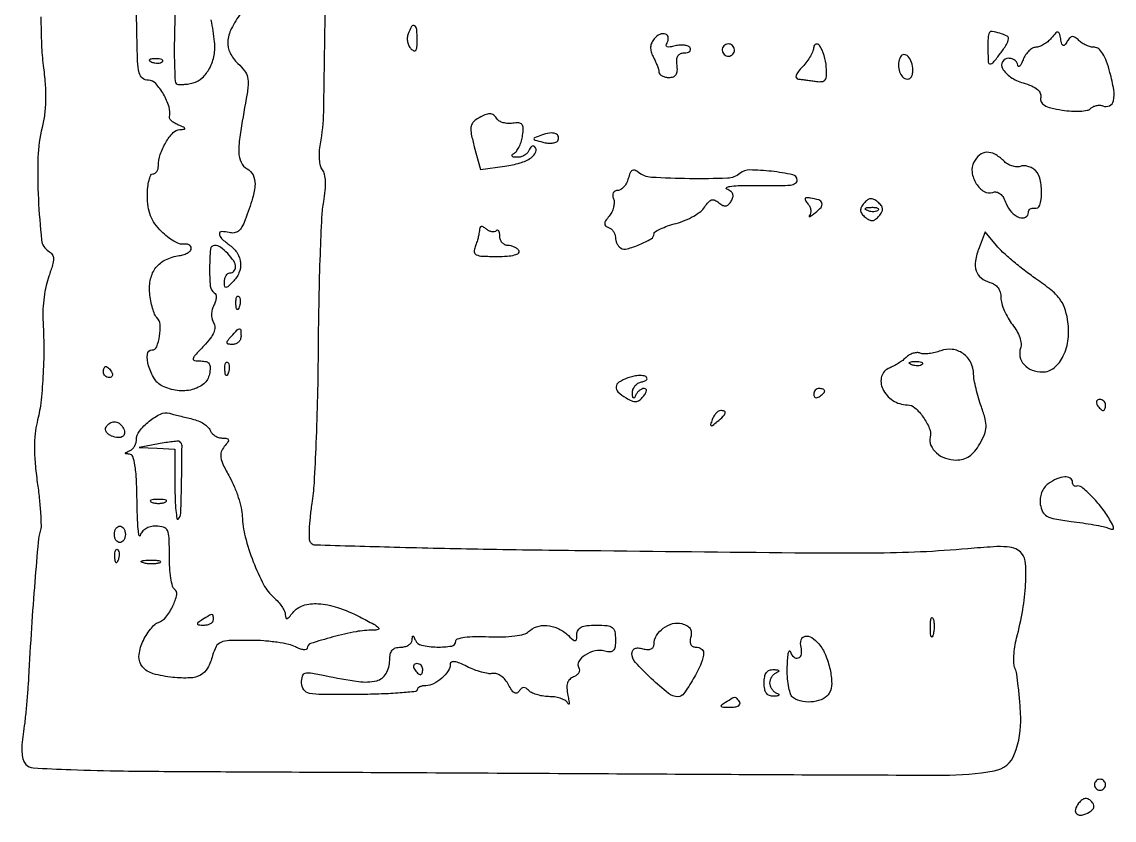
# Model space of a CAD drawing. Extents: x 0 to 5034, y 0 to 2560.
# Drawn here: x 3853.2 to 4051.6, y 1785.6 to 1930.6 of the extents above; entities that cross this region are included whole.
import ezdxf

# ---------------------------------------------------------------- set-up
doc = ezdxf.new("R2010")
doc.units = 0

msp = doc.modelspace()

# ---------------------------------------------------------------- linework, layer by layer
for points in [[(3856.672162, 1931.557037, 0.010088), (3856.761008, 1926.462877, 0.024252), (3857.085461, 1922.704249, -0.015604), (3857.428078, 1919.402489, -0.022639), (3857.50695, 1916.473596, -0.025361), (3857.324797, 1913.840088, -0.031737), (3856.87863, 1911.432275, 0.053884), (3856.11952, 1906.006675, 0.020818), (3856.197753, 1898.400232, 0.013472), (3856.784348, 1890.976932, 0.231883), (3858.045724, 1888.971741, -0.103828), (3858.700172, 1888.34911, -0.148695), (3858.941516, 1887.590895, -0.076581), (3858.781826, 1886.457096, -0.013548), (3858.10471, 1884.413024, 0.033012), (3857.610427, 1882.7004, 0.019267), (3857.235159, 1880.595728, 0.019211), (3857.020974, 1878.450269, 0.030674), (3857.021422, 1876.608404, -0.015208), (3857.183689, 1871.402283, -0.014361), (3857.035185, 1866.095216, -0.01492), (3856.620761, 1861.317974, -0.036466), (3855.956913, 1857.852542, 0.042847), (3855.593435, 1855.814934, 0.023883), (3855.484664, 1853.294532, 0.020549), (3855.620055, 1850.335341, 0.013519), (3856.007384, 1846.947933, -0.008833), (3856.366004, 1844.052274, -0.011047), (3856.591736, 1841.353925, -0.009377), (3856.688007, 1839.096214, -0.079958), (3856.551339, 1838.095391, 0.051673), (3856.164832, 1836.107528, 0.002155), (3855.554526, 1828.899839, 0.003816), (3854.946383, 1820.52994, 0.003049), (3854.414795, 1811.5, -0.006022), (3854.245291, 1808.885765, -0.004409), (3853.99666, 1805.988595, -0.004455), (3853.712489, 1803.248388, -0.009834), (3853.435834, 1801.163303, 0.021409), (3853.224684, 1799.229707, 0.039213), (3853.244377, 1797.645245, 0.049815), (3853.47807, 1796.432482, 0.124509), (3853.936687, 1795.663303, 0.184146), (3855.252629, 1795.073758, 0.004386), (3862.085328, 1794.744115, 0.006914), (3871.63912, 1794.499419, 0.002034), (3886.29999, 1794.386381, -0.000279), (3902.158438, 1794.319785, -0.000095), (3925.185536, 1794.205866, -0.000094), (3950.613798, 1794.070431, -0.000109), (3974.863537, 1793.93141, 0.000947), (4020.506629, 1793.746208, 0.043852), (4029.798504, 1794.542452, 0.264259), (4033.493924, 1797.591407, 0.102536), (4034.588129, 1804.376215, 0.008067), (4034.415333, 1807.224349, 0.009748), (4034.157972, 1809.890661, 0.008542), (4033.86033, 1812.118683, 0.063487), (4033.568827, 1813.145185, -0.088123), (4033.36286, 1814.034036, -0.02591), (4033.362714, 1815.439449, -0.025145), (4033.527403, 1817.04868, -0.024603), (4033.85346, 1818.645185, 0.019831), (4034.955574, 1823.790717, 0.02827), (4035.490835, 1828.432024, 0.029815), (4035.485909, 1832.166837, 0.154524), (4034.753566, 1834.068771, 0.130324), (4033.706185, 1834.84442, 0.07397), (4032.160297, 1835.207315, 0.03641), (4029.652436, 1835.23268, 0.006576), (4025, 1834.879223, -0.01075), (4016.409529, 1834.298671, -0.010117), (4007.626343, 1834.072505, -0.003861), (3993.587061, 1834.103548, -0.0003), (3956.025034, 1834.499166, -0.001533), (3936.997872, 1834.769309, -0.002492), (3920.84272, 1835.128764, -0.000358), (3906.519388, 1835.529157, -0.191474), (3905.730938, 1835.869062, -0.189552), (3905.457032, 1836.497993, -0.01543), (3905.447468, 1838.329307, -0.019032), (3905.591055, 1840.580517, -0.013443), (3905.916199, 1843.094096, 0.024649), (3906.315809, 1846.841441, 0.004102), (3906.668956, 1854.080766, 0.004491), (3906.938114, 1862.607468, 0.003964), (3907.068355, 1871.5, -0.003253), (3907.184098, 1880.253549, -0.004092), (3907.410374, 1888.358613, -0.003283), (3907.700258, 1895.149724, -0.032202), (3908.025175, 1897.997407, 0.020064), (3908.298862, 1899.969962, 0.034089), (3908.348132, 1901.634465, 0.041352), (3908.18987, 1902.933671, 0.122824), (3907.803768, 1903.736445, -0.115569), (3907.446291, 1904.453263, -0.038028), (3907.261481, 1905.624736, -0.035136), (3907.247301, 1907.014163, -0.031362), (3907.424016, 1908.446665, 0.042338), (3908.011703, 1914.256011, 0.000405), (3908.666041, 1956.790442, 0.001382)], [(3892.972493, 1932.176665, 0.041971), (3891.233749, 1929.358099, 0.102981), (3890.602378, 1927.018783, 0.130336), (3891.019258, 1924.971051, 0.089377), (3892.439515, 1923.056823, -0.042052), (3893.634082, 1921.728824, -0.103805), (3894.1914, 1920.549997, -0.083259), (3894.291865, 1919.088365, -0.020687), (3893.958714, 1916.704891, 0.005632), (3892.827973, 1910.07716, 0.042534), (3892.597447, 1906.911864, 0.106939), (3893.012558, 1905.10136, 0.161622), (3894.115953, 1903.937944, -0.158814), (3895.191919, 1902.815821, -0.122405), (3895.540589, 1901.145651, -0.064762), (3895.113935, 1898.616723, -0.016487), (3893.765664, 1894.673393, -0.035714), (3893.164511, 1893.375711, -0.097567), (3892.516174, 1892.605562, -0.134464), (3891.760246, 1892.277713, -0.099747), (3890.846948, 1892.329773, 0.061425), (3889.481847, 1892.512525, 0.436649), (3889.072923, 1892.080376, 0.194161), (3889.482665, 1891.230301, 0.028401), (3891, 1890, -0.097091), (3892.351582, 1888.557, -0.121592), (3892.921732, 1886.819802, -0.120849), (3892.619405, 1885.008685, -0.095152), (3891.5, 1883.357143, -0.010352), (3890.604089, 1882.49758, -0.200518), (3890.25, 1882.369048, -0.371025), (3890.044172, 1882.563952, -0.025528), (3890, 1883.428571, -0.061768), (3890.074515, 1884.02945, -0.080164), (3890.29375, 1884.538393, -0.09778), (3890.618614, 1884.879052, -0.154765), (3891, 1885, 0.106313), (3891.381541, 1885.082053, 0.099376), (3891.70625, 1885.314732, 0.096076), (3891.923923, 1885.662416, 0.09221), (3892, 1886.071429, 0.146869), (3891.669337, 1887.172857, 0.046141), (3890.581495, 1888.530487, 0.046004), (3889.270124, 1889.660191, 0.156041), (3888.207792, 1890, 0.38631), (3887.466843, 1889.327108, 0.022052), (3887.292225, 1885.978661, 0.023228), (3887.422977, 1882.579257, 0.237397), (3888.139068, 1881.414051, -0.178445), (3888.40233, 1881.077663, -0.085229), (3888.480501, 1880.526277, -0.067198), (3888.368357, 1879.846119, -0.048487), (3888.07248, 1879.13543, 0.060487), (3887.761833, 1878.335862, 0.058931), (3887.647922, 1877.478023, 0.061589), (3887.737812, 1876.654578, 0.080629), (3888.027047, 1875.956238, -0.138791), (3888.259943, 1875.139415, -0.099943), (3888.07312, 1874.204784, -0.066191), (3887.428153, 1873.100717, -0.025779), (3886.27018, 1871.76012, 0.005757), (3884.63317, 1870.011585, 0.13285), (3884.322209, 1869.409592, 0.433056), (3884.54723, 1869.083975, 0.037204), (3885.674237, 1869, -0.057241), (3886.67945, 1868.884543, -0.191615), (3887.214048, 1868.513003, -0.158376), (3887.406234, 1867.820357, -0.036365), (3887.263709, 1866.599172, -0.174391), (3886.240341, 1864.869229, -0.111434), (3884.134747, 1863.801394, -0.093036), (3881.420058, 1863.633261, -0.084328), (3878.726126, 1864.44286, -0.141563), (3877.270775, 1865.775614, -0.066288), (3876.230071, 1868.1332, -0.087096), (3875.999082, 1870.232965, -0.395536), (3876.817001, 1871, 0.304495), (3877.685757, 1871.58313, 0.059123), (3878.21698, 1873.499702, 0.056643), (3878.299729, 1875.614373, 0.179735), (3877.719456, 1876.880544, -0.100123), (3877.319334, 1877.483579, -0.02577), (3876.933524, 1878.59289, -0.02518), (3876.616404, 1879.930221, -0.023251), (3876.425051, 1881.3287, -0.075942), (3876.586423, 1883.923905, -0.113508), (3877.549902, 1885.971828, -0.113646), (3879.310163, 1887.391456, -0.076258), (3881.789611, 1888.158825, 0.041377), (3882.658426, 1888.362828, 0.059394), (3883.37575, 1888.69353, 0.076562), (3883.845696, 1889.092145, 0.207743), (3883.974034, 1889.5, 0.14176), (3883.8278, 1889.859381, 0.111683), (3883.499714, 1890.124834, 0.093762), (3883.035383, 1890.253761, 0.071281), (3882.507039, 1890.222839, -0.145758), (3881.812671, 1890.284587, -0.037511), (3880.789557, 1890.782799, -0.034945), (3879.657492, 1891.553978, -0.029391), (3878.572616, 1892.518293, -0.041711), (3877.361974, 1893.949725, -0.060877), (3876.575273, 1895.399928, -0.058586), (3876.14207, 1897.038885, -0.035357), (3876, 1899.045455, -0.023873), (3876.072401, 1900.560961, -0.03807), (3876.29375, 1901.838352, -0.04452), (3876.613001, 1902.750537, -0.294375), (3877, 1903, 0.143794), (3877.381342, 1903.111985, 0.09951), (3877.70625, 1903.426803, 0.083941), (3877.925179, 1903.897553, 0.067055), (3878, 1904.452947, -0.081347), (3878.338328, 1906.518714, -0.052314), (3879.350808, 1908.731005, -0.053828), (3880.66851, 1910.496053, -0.196928), (3881.910515, 1911.070285, 0.01422), (3882.717296, 1911.128983, 0.470362), (3882.812579, 1911.271162, 0.222872), (3882.642785, 1911.461862, 0.007343), (3881.676, 1911.859329, -0.036097), (3880.989484, 1912.188869, -0.050267), (3880.435161, 1912.584727, -0.061465), (3880.079535, 1912.984177, -0.207604), (3880.013226, 1913.31945, 0.129493), (3879.932273, 1915.182852, 0.055322), (3878.926917, 1917.486515, 0.055811), (3877.512604, 1919.411935, 0.209421), (3876.170156, 1920, -0.178216), (3875.131704, 1920.382278, -0.157662), (3874.524115, 1921.367543, -0.050533), (3874.229471, 1923.475728, -0.005213), (3874.091483, 1928.5), (3873.946693, 1937)], [(3881.102772, 1937), (3880.914766, 1928.469953, 0.005799), (3880.88025, 1925.163349, 0.00884), (3880.934332, 1922.293263, 0.004183), (3881.042932, 1919.875449, 0.185108), (3881.245381, 1919.421285, 0.177848), (3881.598352, 1919.257958, 0.029912), (3882.355239, 1919.241636, 0.02952), (3883.288094, 1919.33266, 0.022407), (3884.295343, 1919.53799, 0.128698), (3885.973008, 1920.458632, 0.083177), (3887.315839, 1922.236299, 0.075264), (3888.108568, 1924.545216, 0.073928), (3888.189338, 1927, 0.01579), (3887.605384, 1930.96372, 0.05842)]]:
    msp.add_lwpolyline(points, format="xyb")
for points in [[(3923.335833, 1928.432783, 0.078522), (3923.190333, 1927.749087, 0.061901), (3923.24385, 1926.99318, 0.06262), (3923.478836, 1926.282667, 0.085436), (3923.867217, 1925.732783, 0.085285), (3924.399692, 1925.356457, 0.362202), (3924.75, 1925.445878, 0.139509), (3924.9538, 1926.006563, 0.017854), (3925, 1927.3, 0.023065), (3924.911863, 1929.209636, 0.223857), (3924.511203, 1929.889246, 0.433661), (3923.980291, 1929.770123, 0.04135)], [(3968.043913, 1927.552912, 0.067957), (3967.580261, 1926.808452, 0.08923), (3967.387706, 1926.032775, 0.084586), (3967.473428, 1925.206983, 0.054853), (3967.831994, 1924.313922, -0.016523), (3968.210848, 1923.546079, -0.015534), (3968.546576, 1922.73909, -0.015715), (3968.799275, 1922.00553, -0.050551), (3968.901388, 1921.5, 0.161826), (3969.071214, 1921.118856, 0.085077), (3969.485095, 1920.796965, 0.069801), (3970.073315, 1920.580983, 0.054748), (3970.75, 1920.510946, 0.086799), (3971.525375, 1920.651575, 0.163895), (3972.015139, 1921.045594, 0.130608), (3972.233499, 1921.730413, 0.046972), (3972.187142, 1922.760946, -0.046874), (3972.141864, 1923.763081, -0.120709), (3972.346859, 1924.453091, -0.1595), (3972.801021, 1924.855798, -0.102629), (3973.496159, 1925, 0.05613), (3974.07737, 1925.065452, 0.121123), (3974.477104, 1925.266173, 0.190082), (3974.634874, 1925.562897, 0.168206), (3974.558021, 1925.90612, 0.162969), (3974.18892, 1926.21332, 0.061468), (3973.52937, 1926.380497, 0.052514), (3972.708733, 1926.397348, 0.042871), (3971.842632, 1926.248596, -0.025218), (3970.928659, 1926.058226, -0.124412), (3970.408888, 1926.106509, -0.323979), (3970.236398, 1926.356484, -0.133525), (3970.35994, 1926.773378, 0.163587), (3970.592116, 1927.768238, 0.29599), (3970.092379, 1928.398268, 0.194006), (3969.054845, 1928.337421, 0.109495)], [(4028.918758, 1928.661516, 0.106824), (4028.667939, 1927.692172, 0.01351), (4028.638943, 1925.518356, 0.007951), (4028.705236, 1923.278041, 0.400954), (4028.996219, 1923, 0.219909), (4029.637465, 1923.296363, 0.015834), (4030.888833, 1924.86527, 0.020486), (4032.019856, 1926.516189, 0.106058), (4032.395285, 1927.549955, 0.330858), (4032.134181, 1928.025626, 0.03008), (4030.793536, 1928.544999, 0.030097), (4029.401504, 1928.899385, 0.335242)], [(4040.127555, 1927.655726, -0.045008), (4039.498233, 1927.022208, -0.040509), (4038.744143, 1926.486369, -0.042827), (4037.984104, 1926.11809, -0.091658), (4037.345331, 1926, 0.132534), (4036.739498, 1925.836542, 0.061145), (4036.08401, 1925.339062, 0.054329), (4035.481702, 1924.610633, 0.050083), (4035.031162, 1923.75, -0.019179), (4034.677237, 1922.958612, -0.077688), (4034.373817, 1922.528125, -0.392017), (4034.179841, 1922.517531, -0.209872), (4034.063386, 1922.75, 0.122588), (4033.918665, 1923.226911, 0.095283), (4033.556456, 1923.632812, 0.086152), (4033.032523, 1923.90581, 0.07727), (4032.426676, 1924, 0.254541), (4031.298453, 1923.38585, 0.282608), (4031.270279, 1922.158582, 0.115197), (4032.756523, 1920.586318, 0.074968), (4035.033234, 1919.529807, -0.028052), (4036.600441, 1918.973823, -0.07374), (4037.618079, 1918.357979, -0.116276), (4038.142186, 1917.665477, -0.154591), (4038.228024, 1916.885365, 0.165514), (4038.332517, 1916.091621, 0.145993), (4038.902937, 1915.477945, 0.074531), (4040.083858, 1915.0019, 0.018961), (4042.114984, 1914.597604, 0.023398), (4043.810397, 1914.407303, 0.030098), (4045.37846, 1914.399759, 0.031441), (4046.648613, 1914.550631, 0.152237), (4047.284094, 1914.884094, -0.082506), (4047.746184, 1915.214515, -0.062374), (4048.33694, 1915.417877, -0.062253), (4048.9609, 1915.469536, -0.081345), (4049.520704, 1915.353681, 0.201734), (4050.734426, 1915.392189, 0.237362), (4051.445887, 1916.281302, 0.093606), (4051.489922, 1918.274257, 0.024196), (4050.807742, 1921.429017, 0.022218), (4050.178834, 1923.421307, 0.050495), (4049.491327, 1924.840551, 0.073984), (4048.759588, 1925.709817, 0.182845), (4047.992595, 1926, -0.064206), (4047.292164, 1926.090316, -0.039128), (4046.503093, 1926.364732, -0.038644), (4045.750539, 1926.766283, -0.054553), (4045.158359, 1927.241641, 0.040017), (4044.487084, 1927.81328, 0.175382), (4043.994148, 1927.954057, 0.190779), (4043.551153, 1927.742204, 0.048567), (4043.059636, 1927.096493, -0.028331), (4042.595342, 1926.432503, -0.318694), (4042.303586, 1926.346425, -0.247075), (4042.067332, 1926.596892, -0.019782), (4041.851277, 1927.510578, 0.018628), (4041.604338, 1928.56574, 0.314725), (4041.343736, 1928.782507, 0.233145), (4040.983826, 1928.641211, 0.011617)], [(3980.552786, 1926.08541, 0.099038), (3980.401684, 1925.679226, 0.097945), (3980.417584, 1925.244476, 0.097945), (3980.597789, 1924.848514, 0.099038), (3980.91459, 1924.552786, 0.099038), (3981.320774, 1924.401684, 0.097945), (3981.755524, 1924.417584, 0.097945), (3982.151486, 1924.597789, 0.099038), (3982.447214, 1924.91459, 0.099038), (3982.598316, 1925.320774, 0.097945), (3982.582416, 1925.755524, 0.097945), (3982.402211, 1926.151486, 0.099038), (3982.08541, 1926.447214, 0.099038), (3981.679226, 1926.598316, 0.097945), (3981.244476, 1926.582416, 0.097945), (3980.848514, 1926.402211, 0.099038)], [(3997, 1926.014451, -0.098831), (3996.864656, 1925.336416, -0.031216), (3996.407289, 1924.404996, -0.029798), (3995.754472, 1923.405198, -0.029049), (3994.982261, 1922.481118, 0.022297), (3994.166844, 1921.531676, 0.086503), (3993.801568, 1920.850862, 0.234974), (3993.861013, 1920.434192, 0.222549), (3994.232261, 1920.216895, -0.006318), (3994.856931, 1920.151551, -0.002491), (3995.715102, 1920.046468, -0.002465), (3996.641413, 1919.923712, -0.00308), (3997.5, 1919.800228, 0.064543), (3998.520209, 1919.779726, 0.218606), (3999.077737, 1920.113359, 0.144578), (3999.324632, 1920.873799, 0.024724), (3999.289802, 1922.410198, 0.055802), (3998.899343, 1924.513047, 0.067828), (3998.063716, 1926.332559, 0.336131), (3997.415761, 1926.573708, 0.330987)], [(4012.754232, 1924.266312, 0.09221), (4012.416908, 1923.095832, 0.085135), (4012.508426, 1921.847313, 0.094965), (4012.985403, 1920.813823, 0.158121), (4013.75, 1920.25, 0.155493), (4014.24152, 1920.243494, 0.154878), (4014.647085, 1920.522502, 0.10949), (4014.912535, 1921.08231, 0.056226), (4015, 1921.85765, 0.078926), (4014.777179, 1923.260444, 0.109273), (4014.132293, 1924.354226, 0.217177), (4013.377923, 1924.666671, 0.274408)], [(3876.8125, 1923.316886, 0.051402), (3877.359369, 1923.160852, 0.05415), (3877.916927, 1923.123424, 0.060344), (3878.402231, 1923.202593, 0.126455), (3878.729167, 1923.395833, 0.296942), (3878.77538, 1923.614691, 0.208169), (3878.592839, 1923.799335, 0.077125), (3878.112848, 1923.910055, 0.028489), (3877.416667, 1923.921053, 0.018894), (3876.670344, 1923.862007, 0.168741), (3876.37858, 1923.720685, 0.470617), (3876.395823, 1923.538436, 0.054073)], [(3935.882414, 1912.994004, 0.09398), (3935.095161, 1912.308784, 0.14242), (3934.757086, 1911.472656, 0.076817), (3934.822753, 1910.211775, 0.013868), (3935.366715, 1907.920603), (3936.4686, 1903.792381), (3940.930041, 1904.403889, 0.037582), (3943.675056, 1904.992829, 0.074921), (3945.684478, 1905.929114, 0.153161), (3946.538294, 1906.982286, 0.312307), (3946.308722, 1907.97104, 0.189167), (3946.0511, 1908.068987, 0.151297), (3945.766171, 1907.97743, 0.1002), (3945.493242, 1907.690179, 0.054323), (3945.279762, 1907.25, -0.105966), (3944.984708, 1906.773225, -0.069282), (3944.474888, 1906.371686, -0.065047), (3943.837173, 1906.102901, -0.069653), (3943.166667, 1906.015313, -0.026255), (3942.480986, 1906.057663, -0.21592), (3942.21908, 1906.214478, -0.36657), (3942.241313, 1906.443602, -0.050452), (3942.64694, 1906.765313, 0.10307), (3943.112377, 1907.221285, 0.039032), (3943.560678, 1908.018561, 0.036599), (3943.927157, 1908.989125, 0.036912), (3944.14694, 1910, 0.030866), (3944.250886, 1911.320004, 0.177941), (3944.02418, 1911.970555, 0.212576), (3943.459375, 1912.25346, 0.045628), (3942.33859, 1912.20215, -0.047794), (3941.463773, 1912.16589, -0.051751), (3940.62186, 1912.299599, -0.058014), (3939.933672, 1912.571928, -0.131885), (3939.529573, 1912.95215, 0.084795), (3938.903156, 1913.662405, 0.16841), (3938.205441, 1913.913273, 0.109741), (3937.286614, 1913.720185, 0.025772)], [(3947.553552, 1910.042872, 0.007616), (3946.319944, 1909.573491, 0.360495), (3946.200598, 1909.355028, 0.282141), (3946.389625, 1909.148828, 0.005764), (3947.802556, 1908.761884, 0.038882), (3948.680907, 1908.603816, 0.049274), (3949.505053, 1908.602284, 0.057746), (3950.16219, 1908.743704, 0.174202), (3950.515316, 1909.024782, 0.204813), (3950.630174, 1909.787139, 0.251405), (3950.147637, 1910.308124, 0.11947), (3949.025364, 1910.413112, 0.050997)], [(4026.082743, 1905.154606, 0.160769), (4025.758481, 1903.294468, 0.103009), (4026.520138, 1901.217685, 0.116217), (4027.95823, 1899.787646, 0.233511), (4029.513467, 1899.643542, -0.142746), (4030.19938, 1899.700487, -0.124251), (4030.851001, 1899.387339, -0.087442), (4031.445656, 1898.68297, -0.040867), (4031.961351, 1897.601655, 0.095563), (4032.918036, 1896.054725, 0.112679), (4034.334097, 1895.081848, 0.21525), (4035.469272, 1895.134643, 0.282227), (4036, 1896, -0.119704), (4036.087791, 1896.361447, -0.127248), (4036.330487, 1896.632812, -0.115445), (4036.695544, 1896.769432, -0.086941), (4037.125061, 1896.75, 0.392119), (4038.042836, 1897.286177, 0.068845), (4038.385515, 1899.448014, 0.058015), (4038.141349, 1901.979135, 0.144322), (4037.260187, 1903.596956, 0.069062), (4036.648453, 1904.059583, 0.060084), (4035.904729, 1904.364914, 0.062849), (4035.147418, 1904.474732, 0.096519), (4034.49676, 1904.360383, -0.113295), (4033.826169, 1904.265348, -0.061392), (4033.006816, 1904.437826, -0.05637), (4032.17258, 1904.833352, -0.057576), (4031.45427, 1905.402873, 0.069008), (4029.905474, 1906.574423, 0.1399), (4028.430764, 1906.922531, 0.160579), (4027.131704, 1906.426688, 0.099409)], [(3963.332754, 1902.164451, -0.05503), (3963.015753, 1901.336679, -0.062437), (3962.535859, 1900.635808, -0.071883), (3961.973889, 1900.160375, -0.140579), (3961.414753, 1900, 0.11236), (3960.919578, 1899.887301, 0.164361), (3960.602353, 1899.577616, 0.138533), (3960.506028, 1899.093234, 0.071972), (3960.64326, 1898.487265, -0.096934), (3960.765704, 1897.787162, -0.055581), (3960.653181, 1896.934242, -0.052587), (3960.339645, 1896.068038, -0.059492), (3959.861876, 1895.324644, 0.024196), (3959.221194, 1894.467149, 0.135652), (3959.040766, 1893.929247, 0.242335), (3959.211978, 1893.54742, 0.087499), (3959.75, 1893.254045, -0.089137), (3960.22776, 1892.991513, -0.069577), (3960.632812, 1892.558108, -0.068995), (3960.906331, 1892.026113, -0.08448), (3961, 1891.475684, 0.060849), (3961.068615, 1890.913956, 0.051042), (3961.271738, 1890.3489, 0.053232), (3961.570889, 1889.864728, 0.089591), (3961.925064, 1889.546313, 0.20711), (3963.123183, 1889.3712, 0.034436), (3965.375738, 1890.148201, 0.033317), (3967.480514, 1891.211052, 0.265104), (3968, 1892.121971, -0.264739), (3968.210763, 1892.492131, -0.024354), (3969.180508, 1893.005513, -0.02638), (3970.478854, 1893.532303, -0.017418), (3972.01875, 1894.005049, 0.032886), (3973.644444, 1894.559678, 0.031571), (3975.206569, 1895.329068, 0.033165), (3976.49345, 1896.185271, 0.090034), (3977.227547, 1896.992752, -0.037437), (3977.883113, 1897.886075, -0.143516), (3978.454896, 1898.258882, -0.181162), (3979.055338, 1898.219354, -0.067239), (3979.785012, 1897.763461, 0.049184), (3980.495304, 1897.283304, 0.158481), (3981.049125, 1897.181495, 0.16681), (3981.539001, 1897.426113, 0.055938), (3982.039593, 1898.064063, 0.075118), (3982.333289, 1898.751767, 0.156072), (3982.300998, 1899.328007, 0.143053), (3981.933253, 1899.811951, 0.059488), (3981.213378, 1900.222195, -0.586549), (3981.184034, 1900.486156, -0.117005), (3981.751944, 1900.718018, -0.030239), (3983.288829, 1900.863234, -0.010701), (3985.5, 1900.890534, 0.002155), (3990.83908, 1900.865202, 0.029276), (3992.782602, 1900.978249, 0.111094), (3993.669617, 1901.289942, 0.258433), (3994, 1901.886456, 0.356014), (3993.214799, 1902.849452, 0.022523), (3989.346865, 1903.464405, 0.025726), (3985.384758, 1903.707142, 0.177446), (3983.578556, 1903.065196, -0.165946), (3981.322291, 1902.206052, -0.011481), (3974.416346, 1902.123361, -0.011768), (3967.525517, 1902.36135, -0.157935), (3965.199385, 1903.267161, 0.071631), (3964.545183, 1903.660739, 0.237357), (3964.058403, 1903.627831, 0.163844), (3963.670951, 1903.179244, 0.032968)], [(3995.935517, 1897.577698, -0.06552), (3996.28036, 1897.029945, -0.072342), (3996.457289, 1896.429573, -0.081842), (3996.445452, 1895.870447, -0.130326), (3996.241324, 1895.440958, 0.148885), (3996.168721, 1895.272659, 0.586285), (3996.238925, 1895.222336, 0.044665), (3996.630178, 1895.450474, 0.009171), (3997.274166, 1895.925468, 0.051256), (3998.326502, 1896.918219, 0.260992), (3998.481784, 1897.678353, 0.238853), (3997.911161, 1898.257477, 0.044565), (3996.415248, 1898.615318, 0.035194), (3995.719647, 1898.667845, 0.29372), (3995.465527, 1898.506265, 0.25771), (3995.48847, 1898.185363, 0.029235)], [(4006.120348, 1897.64501, 0.052816), (4005.635449, 1896.91638, 0.144578), (4005.517128, 1896.315711, 0.144578), (4005.744118, 1895.747136, 0.052816), (4006.35499, 1895.120348, 0.052816), (4007.08362, 1894.635449, 0.144578), (4007.684289, 1894.517128, 0.144578), (4008.252864, 1894.744118, 0.052816), (4008.879652, 1895.35499, 0.052816), (4009.364551, 1896.08362, 0.144578), (4009.482872, 1896.684289, 0.144578), (4009.255882, 1897.252864, 0.052816), (4008.64501, 1897.879652, 0.052816), (4007.91638, 1898.364551, 0.144578), (4007.315711, 1898.482872, 0.144578), (4006.747136, 1898.255882, 0.052816)], [(4008.729167, 1896.395833, -0.126455), (4008.402231, 1896.202593, -0.060344), (4007.916927, 1896.123424, -0.05415), (4007.359369, 1896.160852, -0.051402), (4006.8125, 1896.316886, -0.054073), (4006.395823, 1896.538436, -0.470617), (4006.37858, 1896.720685, -0.168741), (4006.670344, 1896.862007, -0.018894), (4007.416667, 1896.921053, -0.028489), (4008.112848, 1896.910055, -0.077125), (4008.592839, 1896.799335, -0.208169), (4008.77538, 1896.614691, -0.296942)], [(3936.285776, 1892.734124, -0.038004), (3936.217292, 1892.138559, -0.015805), (3936.038897, 1891.348461, -0.01553), (3935.793624, 1890.510442, -0.01938), (3935.512121, 1889.75, 0.112716), (3935.356805, 1888.838702, 0.281373), (3935.725357, 1888.30486, 0.094956), (3936.812363, 1888.051888, 0.009828), (3939.452028, 1888, 0.016502), (3941.351285, 1888.062701, 0.044075), (3942.688884, 1888.270465, 0.088125), (3943.41225, 1888.591753, 0.402486), (3943.5, 1889, 0.08825), (3943.157656, 1889.382836, 0.053305), (3942.640225, 1889.70625, 0.051278), (3942.038022, 1889.925833, 0.061875), (3941.440983, 1890, -0.114911), (3940.891321, 1890.128015, -0.100399), (3940.423289, 1890.489583, -0.093554), (3940.109177, 1891.030215, -0.085148), (3940, 1891.666667, 0.037878), (3939.954785, 1892.262653, 0.107049), (3939.806715, 1892.650465, 0.244364), (3939.589508, 1892.772948, 0.207794), (3939.342009, 1892.675343, -0.153763), (3939.001651, 1892.498035, -0.086863), (3938.532046, 1892.497174, -0.07233), (3938.00711, 1892.668728, -0.058177), (3937.508676, 1892.9928, 0.041514), (3936.979241, 1893.362629, 0.185902), (3936.612392, 1893.421512, 0.260391), (3936.379305, 1893.217935, 0.076371)], [(4027.036864, 1889.577551, 0.049683), (4026.386617, 1887.193201, 0.118107), (4026.511008, 1885.371291, 0.151656), (4027.398861, 1884.085456, 0.102782), (4029.005047, 1883.288429, -0.082258), (4029.835995, 1882.917425, -0.0909), (4030.470187, 1882.308135, -0.087251), (4030.864872, 1881.4912, -0.069109), (4031, 1880.518227, 0.069782), (4031.147395, 1879.467265, 0.031144), (4031.615614, 1878.147591, 0.030072), (4032.293558, 1876.790652, 0.035778), (4033.095707, 1875.605458, -0.038415), (4033.867392, 1874.452237, -0.044555), (4034.410415, 1873.248825, -0.050041), (4034.672571, 1872.153065, -0.12597), (4034.578454, 1871.343851, 0.145859), (4034.45907, 1869.791062, 0.132673), (4035.198267, 1868.359855, 0.115213), (4036.666292, 1867.353743, 0.093121), (4038.549203, 1867, 0.176659), (4040.671553, 1867.774022, 0.107107), (4042.325213, 1869.913675, 0.085171), (4043.205265, 1873.037062, 0.06656), (4043.105709, 1876.564878, 0.04836), (4042.545384, 1878.690158, 0.0772), (4041.632725, 1880.327449, 0.058196), (4040.075831, 1881.904779, 0.01723), (4037.353185, 1883.937001, -0.012541), (4035.238824, 1885.484533, -0.011334), (4033.130775, 1887.187744, -0.011436), (4031.312245, 1888.799239, -0.03508), (4030.187586, 1890), (4028.155357, 1892.5)], [(3892.683114, 1878.8125, -0.054073), (3892.461564, 1878.395823, -0.470617), (3892.279315, 1878.37858, -0.168741), (3892.137993, 1878.670344, -0.018894), (3892.078947, 1879.416667, -0.028489), (3892.089945, 1880.112848, -0.077125), (3892.200665, 1880.592839, -0.208169), (3892.385309, 1880.77538, -0.296942), (3892.604167, 1880.729167, -0.126455), (3892.797407, 1880.402231, -0.060344), (3892.876576, 1879.916927, -0.05415), (3892.839148, 1879.359369, -0.051402)], [(3893, 1873.5, -0.101721), (3892.882332, 1872.9276, -0.098537), (3892.547793, 1872.440625, -0.097291), (3892.048138, 1872.114368, -0.096419), (3891.460573, 1872, -0.035838), (3890.687524, 1872.055481, -0.325335), (3890.459106, 1872.27802, -0.208212), (3890.553366, 1872.661216, -0.017756), (3891.210573, 1873.461963, -0.007679), (3892.322999, 1874.68486, -0.201684), (3892.719977, 1874.861798, -0.397768), (3892.955338, 1874.648652, -0.019434)], [(4020.065284, 1870.853134, -0.031529), (4019.038696, 1870.535387, -0.030414), (4017.967902, 1870.344607, -0.031869), (4017.005819, 1870.294737, -0.088853), (4016.344223, 1870.421404, 0.102889), (4015.757519, 1870.5169, 0.062041), (4015.060053, 1870.398878, 0.058293), (4014.363809, 1870.097919, 0.0638), (4013.778939, 1869.651556, -0.033544), (4013.16268, 1869.11945, -0.019698), (4012.361626, 1868.564578, -0.019648), (4011.513186, 1868.070746, -0.031472), (4010.75, 1867.725431, 0.235936), (4009.338414, 1866.196216, 0.185892), (4009.533596, 1863.920666, 0.136523), (4011.374128, 1861.841197, 0.139352), (4014.009453, 1861.031803, -0.178942), (4015.390383, 1860.487911, -0.056607), (4016.889149, 1858.807646, -0.056399), (4017.995264, 1856.795346, -0.148888), (4018.148461, 1855.175811, 0.150996), (4018.298071, 1853.660852, 0.112851), (4019.282779, 1852.29, 0.097271), (4020.915649, 1851.335032, 0.084619), (4022.872445, 1851.006323, 0.067259), (4024.165355, 1851.184201, 0.082017), (4025.271841, 1851.697973, 0.072822), (4026.248865, 1852.596841, 0.041127), (4027.158882, 1853.928599, 0.031567), (4028.00933, 1855.670783, 0.087083), (4028.302742, 1856.999844, 0.076275), (4028.144488, 1858.449957, 0.020401), (4027.452775, 1860.672276, -0.014289), (4026.927015, 1862.291427, -0.012966), (4026.475858, 1863.991016, -0.013107), (4026.151595, 1865.532585, -0.040062), (4026.043893, 1866.595012, 0.11132), (4025.513765, 1868.736475, 0.122485), (4024.125939, 1870.357145, 0.125729), (4022.172161, 1871.112108, 0.121035)], [(3890.683114, 1866.8125, -0.054073), (3890.461564, 1866.395823, -0.470617), (3890.279315, 1866.37858, -0.168741), (3890.137993, 1866.670344, -0.018894), (3890.078947, 1867.416667, -0.028489), (3890.089945, 1868.112848, -0.077125), (3890.200665, 1868.592839, -0.208169), (3890.385309, 1868.77538, -0.296942), (3890.604167, 1868.729167, -0.126455), (3890.797407, 1868.402231, -0.060344), (3890.876576, 1867.916927, -0.05415), (3890.839148, 1867.359369, -0.051402)], [(4016.729167, 1868.395833, -0.126455), (4016.402231, 1868.202593, -0.060344), (4015.916927, 1868.123424, -0.05415), (4015.359369, 1868.160852, -0.051402), (4014.8125, 1868.316886, -0.054073), (4014.395823, 1868.538436, -0.470617), (4014.37858, 1868.720685, -0.168741), (4014.670344, 1868.862007, -0.018894), (4015.416667, 1868.921053, -0.028489), (4016.112848, 1868.910055, -0.077125), (4016.592839, 1868.799335, -0.208169), (4016.77538, 1868.614691, -0.296942)], [(3869.5, 1867, -0.082592), (3869.656512, 1866.6179, -0.161196), (3869.6254, 1866.29375, -0.182303), (3869.413961, 1866.078288, -0.108972), (3869.059017, 1866, -0.093332), (3868.654762, 1866.076123, -0.09642), (3868.311086, 1866.29375, -0.099167), (3868.081062, 1866.618444, -0.105053), (3868, 1867, -0.042167), (3868.032345, 1867.382849, -0.061769), (3868.129539, 1867.70625, -0.081139), (3868.272352, 1867.92554, -0.210953), (3868.440983, 1868, -0.151918), (3868.65171, 1867.934461, -0.038439), (3868.933975, 1867.70625, -0.035638), (3869.231006, 1867.382774, -0.029505)], [(3963.25, 1865.914811, 0.046041), (3961.622958, 1865.122104, 0.237654), (3961.107823, 1864.298195, 0.235182), (3961.460979, 1863.387286, 0.045212), (3962.914722, 1862.28533, 0.036668), (3963.944534, 1861.742712, 0.124269), (3964.688148, 1861.619372, 0.144024), (3965.336616, 1861.870131, 0.05581), (3966.037167, 1862.544783, 0.031991), (3966.480948, 1863.155024, 0.112838), (3966.64169, 1863.609323, 0.255273), (3966.530563, 1863.88394, 0.173306), (3966.205778, 1864, 0.105447), (3965.770888, 1863.907253, 0.065213), (3965.323742, 1863.632812, 0.061072), (3964.932642, 1863.227931, 0.065736), (3964.662281, 1862.75, -0.041236), (3964.44439, 1862.316718, -0.43878), (3964.271646, 1862.282519, -0.206337), (3964.13637, 1862.512178, -0.019578), (3964.078947, 1863.176676, -0.100176), (3964.18148, 1863.843208, -0.084697), (3964.537253, 1864.462696, -0.082726), (3965.087577, 1864.940928, -0.088913), (3965.75, 1865.200137, 0.04292), (3966.355443, 1865.375163, 0.135398), (3966.692188, 1865.623985, 0.275915), (3966.726892, 1865.896121, 0.154231), (3966.5, 1866.156048, 0.116177), (3965.960994, 1866.332151, 0.039661), (3965.132812, 1866.336449, 0.036892), (3964.184798, 1866.195263, 0.034952)], [(3997, 1862.940983, 0.108972), (3997.078288, 1862.586039, 0.182303), (3997.29375, 1862.3746, 0.161196), (3997.6179, 1862.343488, 0.082592), (3998, 1862.5, 0.029505), (3998.382774, 1862.768994, 0.035638), (3998.70625, 1863.066025, 0.038439), (3998.934461, 1863.34829, 0.151918), (3999, 1863.559017, 0.210953), (3998.92554, 1863.727648, 0.081139), (3998.70625, 1863.870461, 0.061769), (3998.382849, 1863.967655, 0.042167), (3998, 1864, 0.105053), (3997.618444, 1863.918938, 0.099167), (3997.29375, 1863.688914, 0.09642), (3997.076123, 1863.345238, 0.093332)], [(4048.5, 1861, 0.029505), (4048.768994, 1860.617226, 0.035638), (4049.066025, 1860.29375, 0.038439), (4049.34829, 1860.065539, 0.151918), (4049.559017, 1860, 0.210953), (4049.727648, 1860.07446, 0.081139), (4049.870461, 1860.29375, 0.061769), (4049.967655, 1860.617151, 0.042167), (4050, 1861, 0.105053), (4049.918938, 1861.381556, 0.099167), (4049.688914, 1861.70625, 0.09642), (4049.345238, 1861.923877, 0.093332), (4048.940983, 1862, 0.108972), (4048.586039, 1861.921712, 0.182303), (4048.3746, 1861.70625, 0.161196), (4048.343488, 1861.3821, 0.082592)], [(3884.177642, 1858.45724, -0.041204), (3885.24213, 1858.108993, -0.042033), (3886.227638, 1857.592725, -0.045592), (3887.000127, 1856.996048, -0.11439), (3887.396258, 1856.409753, 0.091977), (3887.726584, 1855.870789, 0.066739), (3888.264132, 1855.414115, 0.065124), (3888.918394, 1855.10539, 0.077863), (3889.59106, 1855, -0.033493), (3890.435954, 1854.94334, -0.309446), (3890.694212, 1854.710297, -0.216708), (3890.616322, 1854.306042, -0.018894), (3889.963215, 1853.455677, 0.094215), (3889.421053, 1852.474591, 0.122328), (3889.345853, 1851.453677, 0.070521), (3889.775508, 1850.115738, 0.015125), (3890.907808, 1847.950245, -0.027896), (3891.766866, 1846.199902, -0.021793), (3892.506754, 1844.215575, -0.022264), (3893.03382, 1842.302195, -0.049002), (3893.224781, 1840.798883, 0.056584), (3893.757996, 1837.055004, 0.028858), (3895.219108, 1832.528301, 0.027988), (3897.101461, 1828.378904, 0.093901), (3898.944783, 1826.04789, -0.033994), (3899.733607, 1825.263764, -0.034386), (3900.405622, 1824.382843, -0.036534), (3900.878665, 1823.536952, -0.103837), (3901.031803, 1822.882705, 0.072697), (3901.123422, 1822.342937, 0.399777), (3901.359511, 1822.214912, 0.148245), (3901.744095, 1822.454998, 0.017269), (3902.392046, 1823.25, -0.15635), (3904.268319, 1824.565006, -0.090914), (3907.024519, 1824.896747, -0.066488), (3910.523469, 1824.208131, -0.035826), (3914.580522, 1822.498934, -0.00601), (3917.113318, 1821.172705, -0.07389), (3917.984697, 1820.52135, -0.566014), (3917.898164, 1820.180645, -0.079365), (3917, 1820.059964, 0.052172), (3913.886524, 1819.81218, 0.020473), (3909.682856, 1818.851805, 0.011703), (3905.616246, 1817.642923, 0.325418), (3905, 1816.796339, -0.326059), (3904.827333, 1816.559711, -0.109568), (3904.376014, 1816.518175, -0.060987), (3903.690942, 1816.691873, -0.030324), (3902.875791, 1817.066475, 0.070233), (3901.669282, 1817.508473, 0.017339), (3899.588202, 1817.879108, 0.017401), (3897.152184, 1818.140209, 0.016634), (3894.666931, 1818.236468, 0.008606), (3890.86087, 1818.191695, 0.08916), (3889.332955, 1817.871102, 0.176357), (3888.4725, 1817.095164, 0.056698), (3887.833558, 1815.470042, -0.060117), (3886.927173, 1813.210029, -0.142641), (3885.65856, 1811.940084, -0.117074), (3883.728739, 1811.4071, -0.033897), (3880.618966, 1811.504745, -0.043639), (3877.060755, 1812.175716, -0.14836), (3875.0934, 1813.431667, -0.197854), (3874.474224, 1815.316568, -0.086073), (3875.125459, 1817.921303, -0.031457), (3875.761602, 1819.144378, -0.033186), (3876.536079, 1820.255199, -0.035212), (3877.328554, 1821.113411, -0.110739), (3877.999308, 1821.510234, 0.148687), (3879.36566, 1822.462882, 0.054749), (3880.622262, 1824.479094, 0.057408), (3881.335529, 1826.539549, 0.319167), (3880.905597, 1827.558344, -0.200492), (3880.550628, 1828.054007, -0.018992), (3880.266019, 1829.551914, -0.021941), (3880.065936, 1831.434008, -0.01551), (3880, 1833.559017, 0.008921), (3879.940656, 1836.884903, 0.096256), (3879.6385, 1838.189461, 0.218525), (3878.944606, 1838.799267, 0.072804), (3877.573324, 1839, 0.058868), (3876.550606, 1838.879171, 0.077706), (3875.68389, 1838.522598, 0.087989), (3875.046982, 1837.962941, 0.105067), (3874.689326, 1837.25, -0.793), (3874.506267, 1837.254711, -0.029052), (3874.332266, 1838.4375, -0.013036), (3874.192167, 1840.69769, -0.005444), (3874.116001, 1843.75, 0.008502), (3873.996878, 1847.58373, 0.028631), (3873.73324, 1850.077858, 0.042852), (3873.339706, 1851.630647, 0.30219), (3872.75, 1852.078947, -0.011437), (3872.096611, 1852.135242, -0.382689), (3872, 1852.242982, -0.295955), (3872.090194, 1852.382013, -0.009076), (3872.75, 1852.662281, 0.092626), (3873.227948, 1852.967453, 0.065501), (3873.632812, 1853.461001, 0.063629), (3873.906635, 1854.059472, 0.075648), (3874, 1854.673041, -0.167658), (3874.550837, 1856.269606, -0.057153), (3876.296988, 1858.039545, -0.057252), (3878.381685, 1859.357036, -0.180955), (3880, 1859.505022, 0.003897), (3880.757993, 1859.304149, 0.00138), (3881.845932, 1859.028092, 0.00137), (3883.042518, 1858.731462, 0.001611)], [(3978.584097, 1858.358556, 0.012731), (3978.264678, 1857.458284, 0.389672), (3978.355597, 1857.258808, 0.27071), (3978.617386, 1857.292701, 0.008807), (3979.477108, 1857.981001, 0.017238), (3980.562498, 1858.946872, 0.127361), (3980.925, 1859.530548, 0.389178), (3980.765008, 1859.870501, 0.097466), (3980.106989, 1860, 0.148172), (3979.719384, 1859.882557, 0.058677), (3979.291272, 1859.517826, 0.05126), (3978.891147, 1858.986565, 0.0442)], [(3871.541119, 1856.933469, -0.113371), (3871.863615, 1855.985128, -0.261672), (3871.573555, 1855.317483, -0.188422), (3870.724488, 1855.076451, -0.067736), (3869.479746, 1855.369399, -0.067341), (3868.911954, 1855.680239, -0.097937), (3868.527978, 1856.100609, -0.123144), (3868.385628, 1856.560991, -0.153283), (3868.495635, 1856.992937, -0.104938), (3869.182705, 1857.71195, -0.155876), (3870.01095, 1857.958873, -0.152164), (3870.843686, 1857.681493, -0.098738)], [(3878, 1853.92749), (3874.5, 1853.263282), (3877.75, 1853.131641), (3881, 1853), (3881, 1846.333333, 0.008618), (3881.043357, 1843.817897, 0.016528), (3881.179514, 1841.804514, 0.015327), (3881.370803, 1840.355221, 0.611151), (3881.611111, 1840.277778, 0.190668), (3882.060013, 1841.314621, 0.003503), (3882.210758, 1847.399857, 0.002937), (3882.283952, 1853.5564, 0.252592), (3881.861111, 1854.351404, 0.16853), (3881.587457, 1854.42222, 0.007163), (3880.577951, 1854.326001, 0.011613), (3879.367261, 1854.164544, 0.007936)], [(4039.59616, 1846.693972, 0.074966), (4038.883677, 1845.987696, 0.068412), (4038.38436, 1845.081281, 0.06589), (4038.135, 1844.041204, 0.061062), (4038.15503, 1842.943972, 0.081266), (4038.569414, 1841.615688, 0.151606), (4039.343042, 1840.810641, 0.082599), (4040.784881, 1840.301335, 0.01332), (4043.741456, 1839.860267, -0.006666), (4045.857706, 1839.573294, -0.007518), (4047.882071, 1839.240059, -0.006949), (4049.593345, 1838.907251, -0.040128), (4050.476823, 1838.647267, 0.03598), (4051.240728, 1838.415578, 0.431252), (4051.470017, 1838.569685, 0.164476), (4051.39888, 1839.006855, 0.009631), (4050.735367, 1840.202578, 0.034569), (4049.271779, 1842.365146, 0.029047), (4047.442125, 1844.44217, 0.023514), (4045.664862, 1846.076535, 0.260213), (4044.75, 1846.25, -0.134046), (4044.464677, 1846.234221, -0.144529), (4044.220313, 1846.367188, -0.119977), (4044.056358, 1846.636664, -0.077096), (4044, 1847, 0.26486), (4043.590985, 1847.717969, 0.15229), (4042.59325, 1847.954614, 0.088147), (4041.140694, 1847.591104, 0.052627)], [(3876.75, 1843.337719, 0.057986), (3877.320008, 1843.181385, 0.037979), (3878, 1843.12966, 0.037979), (3878.679992, 1843.181385, 0.057986), (3879.25, 1843.337719, 0.174857), (3879.459382, 1843.525001, 0.447206), (3879.398438, 1843.693942, 0.078554), (3878.89144, 1843.810911, 0.017491), (3878, 1843.842105, 0.017491), (3877.10856, 1843.810911, 0.078554), (3876.601562, 1843.693942, 0.447206), (3876.540618, 1843.525001, 0.174857)], [(3872, 1837.5, -0.064853), (3871.925306, 1836.926543, -0.082425), (3871.70625, 1836.440625, -0.098894), (3871.381354, 1836.115568, -0.148195), (3871, 1836, -0.148195), (3870.618646, 1836.115568, -0.098894), (3870.29375, 1836.440625, -0.082425), (3870.074694, 1836.926543, -0.064853), (3870, 1837.5, -0.064853), (3870.074694, 1838.073457, -0.082425), (3870.29375, 1838.559375, -0.098894), (3870.618646, 1838.884432, -0.148195), (3871, 1839, -0.148195), (3871.381354, 1838.884432, -0.098894), (3871.70625, 1838.559375, -0.082425), (3871.925306, 1838.073457, -0.064853)], [(3870.683114, 1832.8125, -0.054073), (3870.461564, 1832.395823, -0.470617), (3870.279315, 1832.37858, -0.168741), (3870.137993, 1832.670344, -0.018894), (3870.078947, 1833.416667, -0.028489), (3870.089945, 1834.112848, -0.077125), (3870.200665, 1834.592839, -0.208169), (3870.385309, 1834.77538, -0.296942), (3870.604167, 1834.729167, -0.126455), (3870.797407, 1834.402231, -0.060344), (3870.876576, 1833.916927, -0.05415), (3870.839148, 1833.359369, -0.051402)], [(3878.269032, 1832.344063, -0.06278), (3877.671085, 1832.185595, -0.030339), (3876.880008, 1832.127736, -0.029507), (3876.036634, 1832.167106, -0.037336), (3875.269032, 1832.307009, -0.087174), (3874.883358, 1832.48334, -0.597527), (3874.900903, 1832.643467, -0.080377), (3875.431793, 1832.764444, -0.012823), (3876.5, 1832.805051, -0.014395), (3877.580113, 1832.787295, -0.052471), (3878.257153, 1832.684921, -0.333666), (3878.386009, 1832.52287, -0.31318)], [(3886, 1822, 0.011213), (3885.169589, 1821.436556, 0.309569), (3885.083458, 1821.201904, 0.327416), (3885.271084, 1821.047261, 0.011938), (3886.25, 1821.015313, 0.055234), (3886.919445, 1821.083567, 0.075283), (3887.485938, 1821.298248, 0.095191), (3887.865757, 1821.619685, 0.17131), (3888, 1822, 0.042895), (3887.938046, 1822.720828, 0.364836), (3887.707705, 1822.914708, 0.137048), (3887.26282, 1822.790433, 0.007234)], [(3952.171259, 1819.345012, 0.007828), (3953.31862, 1818.338887, 0.177905), (3953.723753, 1818.190025, 0.38433), (3953.950984, 1818.394959, 0.025779), (3954, 1819.345012, -0.134527), (3954.210863, 1820.114547, -0.149653), (3954.778705, 1820.631787, -0.086366), (3955.816007, 1820.918189, -0.024277), (3957.5, 1821, -0.021348), (3959.491148, 1820.914947, -0.140053), (3960.415601, 1820.563098, -0.189175), (3960.868529, 1819.832405, -0.045272), (3961, 1818.383369, -0.030356), (3960.91887, 1817.048279, -0.157924), (3960.612164, 1816.387643, -0.212922), (3960.036647, 1816.142071, -0.059948), (3959.046476, 1816.277595, 0.119415), (3957.285509, 1816.309425, 0.08802), (3955.478715, 1815.555687, 0.112725), (3954.340008, 1814.394183, 0.283379), (3954.341481, 1813.256489, -0.146518), (3954.461615, 1812.809588, -0.123793), (3954.328352, 1812.336709, -0.100727), (3953.951472, 1811.908562, -0.07057), (3953.388187, 1811.595467, 0.102605), (3952.692114, 1811.148421, 0.124751), (3952.290053, 1810.488474, 0.090822), (3952.178669, 1809.547447, 0.035129), (3952.354246, 1808.240682, -0.008527), (3952.540561, 1807.254563, -0.038627), (3952.594558, 1806.672263, -0.550267), (3952.508791, 1806.616077, -0.185693), (3952.376982, 1806.75, 0.144297), (3951.975463, 1807.229751, 0.055358), (3951.195009, 1807.632812, 0.048863), (3950.196283, 1807.907568, 0.04273), (3949.116667, 1808, -0.035766), (3947.99686, 1808.080204, -0.033857), (3946.878676, 1808.319345, -0.035703), (3945.919476, 1808.669215, -0.091319), (3945.312868, 1809.087132, 0.052217), (3944.766038, 1809.530291, 0.15765), (3944.308655, 1809.653923, 0.1758), (3943.897675, 1809.481723, 0.068206), (3943.499182, 1808.998676, -0.158295), (3943.101581, 1808.661575, -0.237892), (3942.657024, 1808.696254, -0.110681), (3942.153359, 1809.180182, -0.028402), (3941.580828, 1810.161544, 0.055936), (3940.995795, 1811.048494, 0.063668), (3940.250767, 1811.740866, 0.072461), (3939.454661, 1812.152245, 0.126463), (3938.718828, 1812.211747, -0.082152), (3937.8719, 1812.205847, -0.027097), (3936.650857, 1812.467573, -0.02615), (3935.304805, 1812.910088, -0.026842), (3934.024314, 1813.487427, 0.020693), (3932.737189, 1814.086898, 0.060409), (3931.795532, 1814.351386, 0.131974), (3931.228937, 1814.289219, 0.309085), (3931, 1813.954252, -0.148193), (3930.620954, 1812.703448, -0.063442), (3929.463992, 1811.371494, -0.062487), (3927.972783, 1810.34238, -0.12039), (3926.571429, 1810, 0.045754), (3925.969748, 1809.944826, 0.065529), (3925.46081, 1809.779687, 0.08538), (3925.116602, 1809.536554, 0.197992), (3924.997288, 1809.25, -0.384019), (3924.721293, 1808.945862, -0.004871), (3921.911794, 1808.689997, -0.011115), (3918.522447, 1808.490304, -0.006698), (3914.497288, 1808.396799, -0.003189), (3907.737086, 1808.373461, -0.049029), (3905.421072, 1808.607957, -0.189839), (3904.399447, 1809.268709, -0.156634), (3904, 1810.512525, -0.05864), (3904.14643, 1811.756781, -0.264824), (3904.627471, 1812.27102, -0.118555), (3905.625789, 1812.335975, -0.009394), (3908.25, 1811.831771, 0.016815), (3914.339974, 1810.755123, 0.093909), (3917.636259, 1810.906577, 0.206682), (3919.348021, 1812.183209, 0.131339), (3920, 1814.622445, -0.049969), (3920.110807, 1815.728442, -0.125567), (3920.4603, 1816.452806, -0.144289), (3921.077416, 1816.861398, -0.074697), (3922, 1817, 0.060192), (3922.770655, 1817.093111, 0.075361), (3923.435691, 1817.367188, 0.090607), (3923.896341, 1817.772899, 0.152397), (3924.078947, 1818.25, -0.011437), (3924.135242, 1818.903389, -0.382689), (3924.242982, 1819, -0.295955), (3924.382013, 1818.909806, -0.009076), (3924.662281, 1818.25, 0.252668), (3925.763651, 1817.336746, 0.04325), (3928.561281, 1817.025291, 0.045154), (3931.258174, 1817.203058, 0.369207), (3932, 1818.070735, -0.330514), (3932.329431, 1818.514656, -0.039493), (3933.599297, 1818.791972, -0.03102), (3935.488008, 1818.932073, -0.013204), (3938.024847, 1818.895582, 0.016434), (3940.550228, 1818.875568, 0.02586), (3942.712197, 1819.041602, 0.028094), (3944.390663, 1819.354892, 0.137022), (3945.224847, 1819.824847, -0.119566), (3946.684417, 1820.714497, -0.094874), (3948.52329, 1820.936627, -0.086937), (3950.454901, 1820.459004, -0.080101)], [(3974.674238, 1818.862286, 0.056535), (3974.562042, 1818.08211, 0.122726), (3974.689968, 1817.494473, 0.160557), (3975.045629, 1817.132773, 0.119418), (3975.59362, 1817, -0.066919), (3976.131218, 1816.927725, -0.08385), (3976.586876, 1816.716216, -0.099476), (3976.891606, 1816.402332, -0.14406), (3977, 1816.033927, -0.104922), (3976.590303, 1814.10303, -0.026674), (3975.127547, 1811.234006, -0.021395), (3973.422103, 1808.559231, -0.244823), (3972.348447, 1808, -0.169952), (3970.61388, 1808.607123, -0.020473), (3967.506599, 1811.301314, -0.019847), (3964.625412, 1814.238032, -0.186147), (3964, 1815.859707, -0.127751), (3964.140663, 1816.401259, -0.166628), (3964.518826, 1816.741269, -0.117004), (3965.144504, 1816.848124, -0.048032), (3966, 1816.710251, 0.048168), (3966.845138, 1816.574282, 0.112698), (3967.4734, 1816.676441, 0.162504), (3967.856436, 1817.004231, 0.136022), (3968, 1817.522191, -0.138195), (3968.442387, 1819.092207, -0.09626), (3969.692593, 1820.458031, -0.094907), (3971.381338, 1821.270437, -0.129446), (3973.063028, 1821.273267, -0.058495), (3973.977742, 1820.915708, -0.123672), (3974.538542, 1820.40817, -0.135396), (3974.763425, 1819.729483, -0.076797)], [(4018.692991, 1819.269032, -0.087174), (4018.51666, 1818.883358, -0.597527), (4018.356533, 1818.900903, -0.080377), (4018.235556, 1819.431793, -0.012823), (4018.194949, 1820.5, -0.014395), (4018.212705, 1821.580113, -0.052471), (4018.315079, 1822.257153, -0.333666), (4018.47713, 1822.386009, -0.31318), (4018.655937, 1822.269032, -0.06278), (4018.814405, 1821.671085, -0.030339), (4018.872264, 1820.880008, -0.029507), (4018.832894, 1820.036634, -0.037336)], [(3997.919565, 1817.596918, -0.073778), (3999.142615, 1815.581485, -0.046809), (3999.967877, 1812.956442, -0.047579), (4000.265724, 1810.399464, -0.133556), (3999.832918, 1808.665924, -0.149822), (3998.749288, 1807.629451, -0.083161), (3996.986192, 1807.084472, -0.077561), (3995.010024, 1807.125909, -0.097951), (3993.309536, 1807.787534, -0.167317), (3992.853628, 1808.359576, -0.033237), (3992.493233, 1809.637449, -0.031828), (3992.257739, 1811.252355, -0.024946), (3992.202346, 1813.022222, -0.009572), (3992.264257, 1814.662005, -0.026004), (3992.390561, 1815.817465, -0.094093), (3992.553913, 1816.267047, -0.636259), (3992.726143, 1816.25, 0.11284), (3993.380408, 1815.214632, 0.294038), (3994.204051, 1815.038601, 0.267581), (3994.768938, 1815.727957, 0.105223), (3994.710251, 1817, -0.130571), (3994.715381, 1818.317321, -0.288457), (3995.424442, 1818.972026, -0.191105), (3996.634876, 1818.734509, -0.076814)], [(3924.5, 1813, 0.029505), (3924.768994, 1812.617226, 0.035638), (3925.066025, 1812.29375, 0.038439), (3925.34829, 1812.065539, 0.151918), (3925.559017, 1812, 0.210953), (3925.727648, 1812.07446, 0.081139), (3925.870461, 1812.29375, 0.061769), (3925.967655, 1812.617151, 0.042167), (3926, 1813, 0.105053), (3925.918938, 1813.381556, 0.099167), (3925.688914, 1813.70625, 0.09642), (3925.345238, 1813.923877, 0.093332), (3924.940983, 1814, 0.108972), (3924.586039, 1813.921712, 0.182303), (3924.3746, 1813.70625, 0.161196), (3924.343488, 1813.3821, 0.082592)], [(3990.25, 1812.337719, 0.08298), (3989.772113, 1812.045311, 0.064791), (3989.367188, 1811.58983, 0.064977), (3989.093338, 1811.047415, 0.084643), (3989, 1810.5, 0.084643), (3989.093338, 1809.952585, 0.064977), (3989.367188, 1809.41017, 0.064791), (3989.772113, 1808.954689, 0.08298), (3990.25, 1808.662281, -0.051902), (3990.648042, 1808.45138, -0.449116), (3990.672067, 1808.275306, -0.185333), (3990.416573, 1808.137165, -0.021021), (3989.75, 1808.078947, -0.09932), (3988.965082, 1808.199913, -0.149605), (3988.417105, 1808.614681, -0.113288), (3988.099298, 1809.365807, -0.043691), (3988, 1810.5, -0.043691), (3988.099298, 1811.634193, -0.113288), (3988.417105, 1812.385319, -0.149605), (3988.965082, 1812.800087, -0.09932), (3989.75, 1812.921053, -0.021021), (3990.416573, 1812.862835, -0.185333), (3990.672067, 1812.724694, -0.449116), (3990.648042, 1812.54862, -0.051902)], [(3983.5, 1807, -0.229941), (3983.538683, 1806.620381, -0.175006), (3983.266583, 1806.295345, -0.092833), (3982.660528, 1806.079473, -0.040942), (3981.809017, 1806.015313, -0.011265), (3980.59016, 1806.050865, -0.210879), (3980.255355, 1806.219823, -0.418214), (3980.283036, 1806.483883, -0.025105), (3981, 1807, -0.006588), (3982.248743, 1807.78387, -0.137706), (3982.669081, 1807.901875, -0.235263), (3982.993465, 1807.740301, -0.023248)], [(4048, 1792, 0.099038), (4048.076342, 1791.618362, 0.097945), (4048.29375, 1791.29375, 0.097945), (4048.618362, 1791.076342, 0.099038), (4049, 1791, 0.099038), (4049.381638, 1791.076342, 0.097945), (4049.70625, 1791.29375, 0.097945), (4049.923658, 1791.618362, 0.099038), (4050, 1792, 0.099038), (4049.923658, 1792.381638, 0.097945), (4049.70625, 1792.70625, 0.097945), (4049.381638, 1792.923658, 0.099038), (4049, 1793, 0.099038), (4048.618362, 1792.923658, 0.097945), (4048.29375, 1792.70625, 0.097945), (4048.076342, 1792.381638, 0.099038)], [(4045.10906, 1788.631409, 0.104703), (4044.519145, 1787.509482, 0.296225), (4044.769171, 1786.702783, 0.234486), (4045.712277, 1786.478358, 0.081818), (4047.039387, 1787.024342, 0.052869), (4047.652205, 1787.499182, 0.157747), (4047.900287, 1787.960916, 0.175012), (4047.818409, 1788.448412, 0.068226), (4047.399259, 1789.000741, 0.078798), (4046.829441, 1789.414571, 0.159006), (4046.287065, 1789.499587, 0.132469), (4045.729987, 1789.248606, 0.04788)]]:
    msp.add_lwpolyline(points, format="xyb", close=True)

doc.saveas('drawing.dxf')
